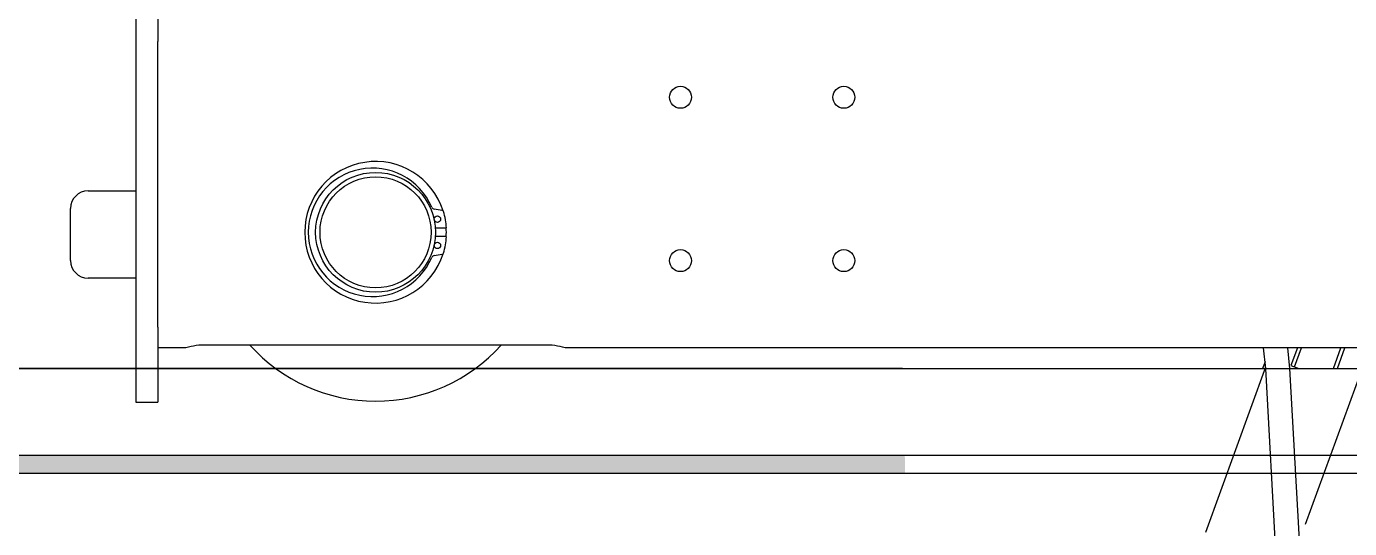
# Model space of a CAD drawing. Extents: x -1899985 to 1774885, y 556286 to 2175695.
# Drawn here: x -1114697 to -1114037, y 580151 to 580401 of the extents above; entities that cross this region are included whole.
import ezdxf

# ---------------------------------------------------------------- set-up
doc = ezdxf.new("R2010")
doc.units = 0
doc.header["$LTSCALE"] = 10
doc.header["$MEASUREMENT"] = 0
for name, color, linetype in [('20剖面图$0$1', 7, 'Continuous'), ('20剖面图$0$A-LIN-V', 9, 'Continuous'), ('20剖面图$0$GB894．1-86轴用弹性挡圈', 7, 'Continuous'), ('20剖面图$0$N040301-0000177_', 7, 'Continuous'), ('20剖面图$0$N040413-0000113_', 7, 'Continuous'), ('20剖面图$0$N080101-0000117', 7, 'Continuous'), ('20剖面图$0$N080101-0000215_', 7, 'Continuous'), ('20剖面图$0$N090101-0000023_', 7, 'Continuous'), ('20剖面图$0$N090103-0000003_', 7, 'Continuous'), ('20剖面图$0$S-SB', 21, 'Continuous'), ('20剖面图$0$主', 7, 'Continuous'), ('20剖面图$0$主梁\ue566鏍忔潌', 7, 'Continuous'), ('A-LIN-V', 9, 'Continuous')]:
    doc.layers.add(name, color=color, linetype=linetype)

# ---------------------------------------------------------------- blocks, each defined once
blk = doc.blocks.new('20剖面图$0$11')
at = {"layer": '20剖面图$0$A-LIN-V'}
h = blk.add_hatch(color=1, dxfattribs=at)
h.dxf.hatch_style = 1
edge = h.paths.add_edge_path()
edge.add_spline(control_points=[(1598841.3, -76129.45), (1598841.27, -76126.56), (1598841.23, -76123.66), (1598841.18, -76120.76)], knot_values=[-38.32518, -38.32518, -38.32518, -38.32518, -31.932828, -31.932828, -31.932828, -31.932828], degree=3, periodic=0)
edge.add_line((1598841.18, -76120.76), (1598837.49, -76120.76))
edge.add_line((1598837.49, -76120.76), (1598038.67, -76120.76))
edge.add_line((1598038.67, -76120.76), (1598037.65, -76129.45))
edge.add_line((1598037.65, -76129.45), (1598841.3, -76129.45))
at = {"layer": '20剖面图$0$1', "color": 1, "linetype": 'Continuous'}
for p, q in [((1599037.11, -76066.95), (1599033.88, -76075.83)), ((1599035.64, -76076.47), (1599039.11, -76066.95)), ((1599055.07, -76077.28), (1599058.83, -76066.95)), ((1599057.07, -76077.28), (1599060.83, -76066.95)), ((1599020.95, -76074.02), (1599019.76, -76077.28)), ((1599021.22, -76076.7), (1598991.23, -76159.08)), ((1599021.22, -76076.7), (1599021.01, -76077.28)), ((1599033.88, -76075.83), (1599037.84, -76077.28)), ((1599069.42, -76077.28), (1599041.05, -76155.21))]:
    blk.add_line(p, q, dxfattribs=at)
at = {"layer": '20剖面图$0$A-LIN-V', "color": 1}
for p, q in [((1592562.45, -76077.28), (1605899.71, -76077.28)), ((1598840.08, -76077.28), (1592562.45, -76077.28)), ((1598840.08, -76120.76), (1592345.05, -76120.76)), ((1605899.71, -76120.76), (1598840.08, -76120.76)), ((1594075.6, -76129.45), (1605899.71, -76129.45))]:
    blk.add_line(p, q, dxfattribs=at)
at = {"layer": '20剖面图$0$GB894．1-86轴用弹性挡圈', "color": 1, "linetype": 'Continuous'}
for p, q in [((1598610.36, -75998.47), (1598606.29, -75997.75)), ((1598606.87, -76007.17), (1598612.43, -76007.17)), ((1598612.43, -76011.51), (1598606.87, -76011.51)), ((1598606.29, -76020.93), (1598610.36, -76020.21))]:
    blk.add_line(p, q, dxfattribs=at)
for centre in [(1598607.9, -76002.82), (1598607.9, -76015.86)]:
    blk.add_circle(centre, 1.63, dxfattribs=at)
for centre, radius, start, end in [((1598575.57, -76009.34), 32.07, 23.0473, 336.9527), ((1598606.58, -75996.15), 1.63, 203.0473, 260), ((1598610.23, -75999.22), 0.761, 16.96991, 80), ((1598577.06, -76009.34), 35.44, 3.51729, 16.96991), ((1598577.06, -76009.34), 35.44, 343.03009, 356.48271), ((1598606.58, -76022.53), 1.63, 100, 156.9527), ((1598610.23, -76019.46), 0.761, 280, 343.03009)]:
    blk.add_arc(centre, radius, start, end, dxfattribs=at)
at = {"layer": '20剖面图$0$N040301-0000177_', "color": 1, "linetype": 'Continuous'}
for p, q in [((1598457.49, -75898.47), (1598457.49, -75909.34)), ((1598468.36, -75898.47), (1598468.36, -75909.34)), ((1598457.49, -75909.34), (1598457.49, -76083.26)), ((1598468.36, -75909.34), (1598468.36, -75914.19)), ((1598468.36, -76056.66), (1598468.36, -76083.26)), ((1598457.49, -76083.26), (1598457.49, -76094.13)), ((1598468.36, -76083.26), (1598468.36, -76094.13)), ((1598457.49, -76094.13), (1598468.36, -76094.13))]:
    blk.add_line(p, q, dxfattribs=at)
at = {"layer": '20剖面图$0$N040413-0000113_', "color": 1, "linetype": 'Continuous'}
for p, q in [((1598468.36, -75925.64), (1598468.36, -75914.19)), ((1598468.36, -76045.21), (1598468.36, -75925.64)), ((1598468.36, -76056.66), (1598468.36, -76045.21)), ((1598482.45, -76066.95), (1598468.36, -76066.95)), ((1598661.3, -76065.58), (1598492.82, -76065.58)), ((1599436.25, -76066.95), (1598671.67, -76066.95))]:
    blk.add_line(p, q, dxfattribs=at)
for centre in [(1598729.24, -75941.95), (1598810.76, -75941.95), (1598729.24, -76023.47), (1598810.76, -76023.47)]:
    blk.add_circle(centre, 5.49, dxfattribs=at)
for centre, radius, start, end in [((1598577.06, -76009.34), 35.33, 17.6115, 180), ((1598577.06, -76009.34), 35.33, 180, 342.3885), ((1598577.06, -76009.34), 35.33, 356.47188, 3.52812), ((1598492.2, -76100.68), 35.11, 88.98599, 106.1217), ((1598661.93, -76100.6), 35.03, 73.86058, 91.03173)]:
    blk.add_arc(centre, radius, start, end, dxfattribs=at)
at = {"layer": '20剖面图$0$N080101-0000117', "color": 1, "linetype": 'Continuous'}
for p, q in [((1598433.58, -75988.69), (1598457.49, -75988.69)), ((1598424.88, -76023.47), (1598424.88, -75997.38)), ((1598457.49, -76032.17), (1598433.58, -76032.17))]:
    blk.add_line(p, q, dxfattribs=at)
for centre, start, end in [((1598433.58, -75997.38), 90, 180), ((1598433.58, -76023.47), 180, 270)]:
    blk.add_arc(centre, 8.7, start, end, dxfattribs=at)
at = {"layer": '20剖面图$0$N080101-0000215_', "color": 1, "linetype": 'Continuous'}
for p, q in [((1599021.27, -76077.28), (1599020.24, -76066.95)), ((1599032.19, -76066.95), (1599033.23, -76077.28)), ((1599048.82, -76569.62), (1599021.27, -76077.28)), ((1599033.23, -76077.28), (1599060.78, -76569.62))]:
    blk.add_line(p, q, dxfattribs=at)
at = {"layer": '20剖面图$0$N090101-0000023_', "color": 1, "linetype": 'Continuous'}
blk.add_arc((1598577.06, -76009.34), 84.24, 221.87812, 318.12187, dxfattribs=at)
at = {"layer": '20剖面图$0$N090103-0000003_', "color": 1, "linetype": 'Continuous'}
for radius in [29.89, 27.72]:
    blk.add_circle((1598577.06, -76009.34), radius, dxfattribs=at)
at = {"layer": '20剖面图$0$主', "color": 1, "linetype": 'Continuous'}
blk.add_line((1598527.25, -76077.28), (1598468.36, -76077.28), dxfattribs=at)
at = {"layer": '20剖面图$0$主梁\ue566鏍忔潌', "color": 1, "linetype": 'Continuous'}
for p, q in [((1598468.36, -76077.28), (1598527.25, -76077.28)), ((1598626.87, -76077.28), (1599019.76, -76077.28)), ((1599055.07, -76077.28), (1599057.07, -76077.28))]:
    blk.add_line(p, q, dxfattribs=at)
blk = doc.blocks.new('20剖面图$0$23423wer')
at = {"layer": '20剖面图$0$S-SB', "xscale": 0.735970624901321, "yscale": 0.735970624901321, "zscale": 0.735970624901321}
blk.add_blockref('20剖面图$0$11', (-2850596.95, 597906.14), dxfattribs=at)
blk = doc.blocks.new('20剖面图')
at = {"xscale": 1.35874988235309, "yscale": 1.35874988235309, "zscale": 1.35874988235309}
blk.add_blockref('20剖面图$0$23423wer', (1160148.12, -156096.82), dxfattribs=at)

msp = doc.modelspace()

# ---------------------------------------------------------------- block references
at = {"layer": 'A-LIN-V'}
msp.add_blockref('20剖面图', (0, 0), dxfattribs=at)

doc.saveas('drawing.dxf')
